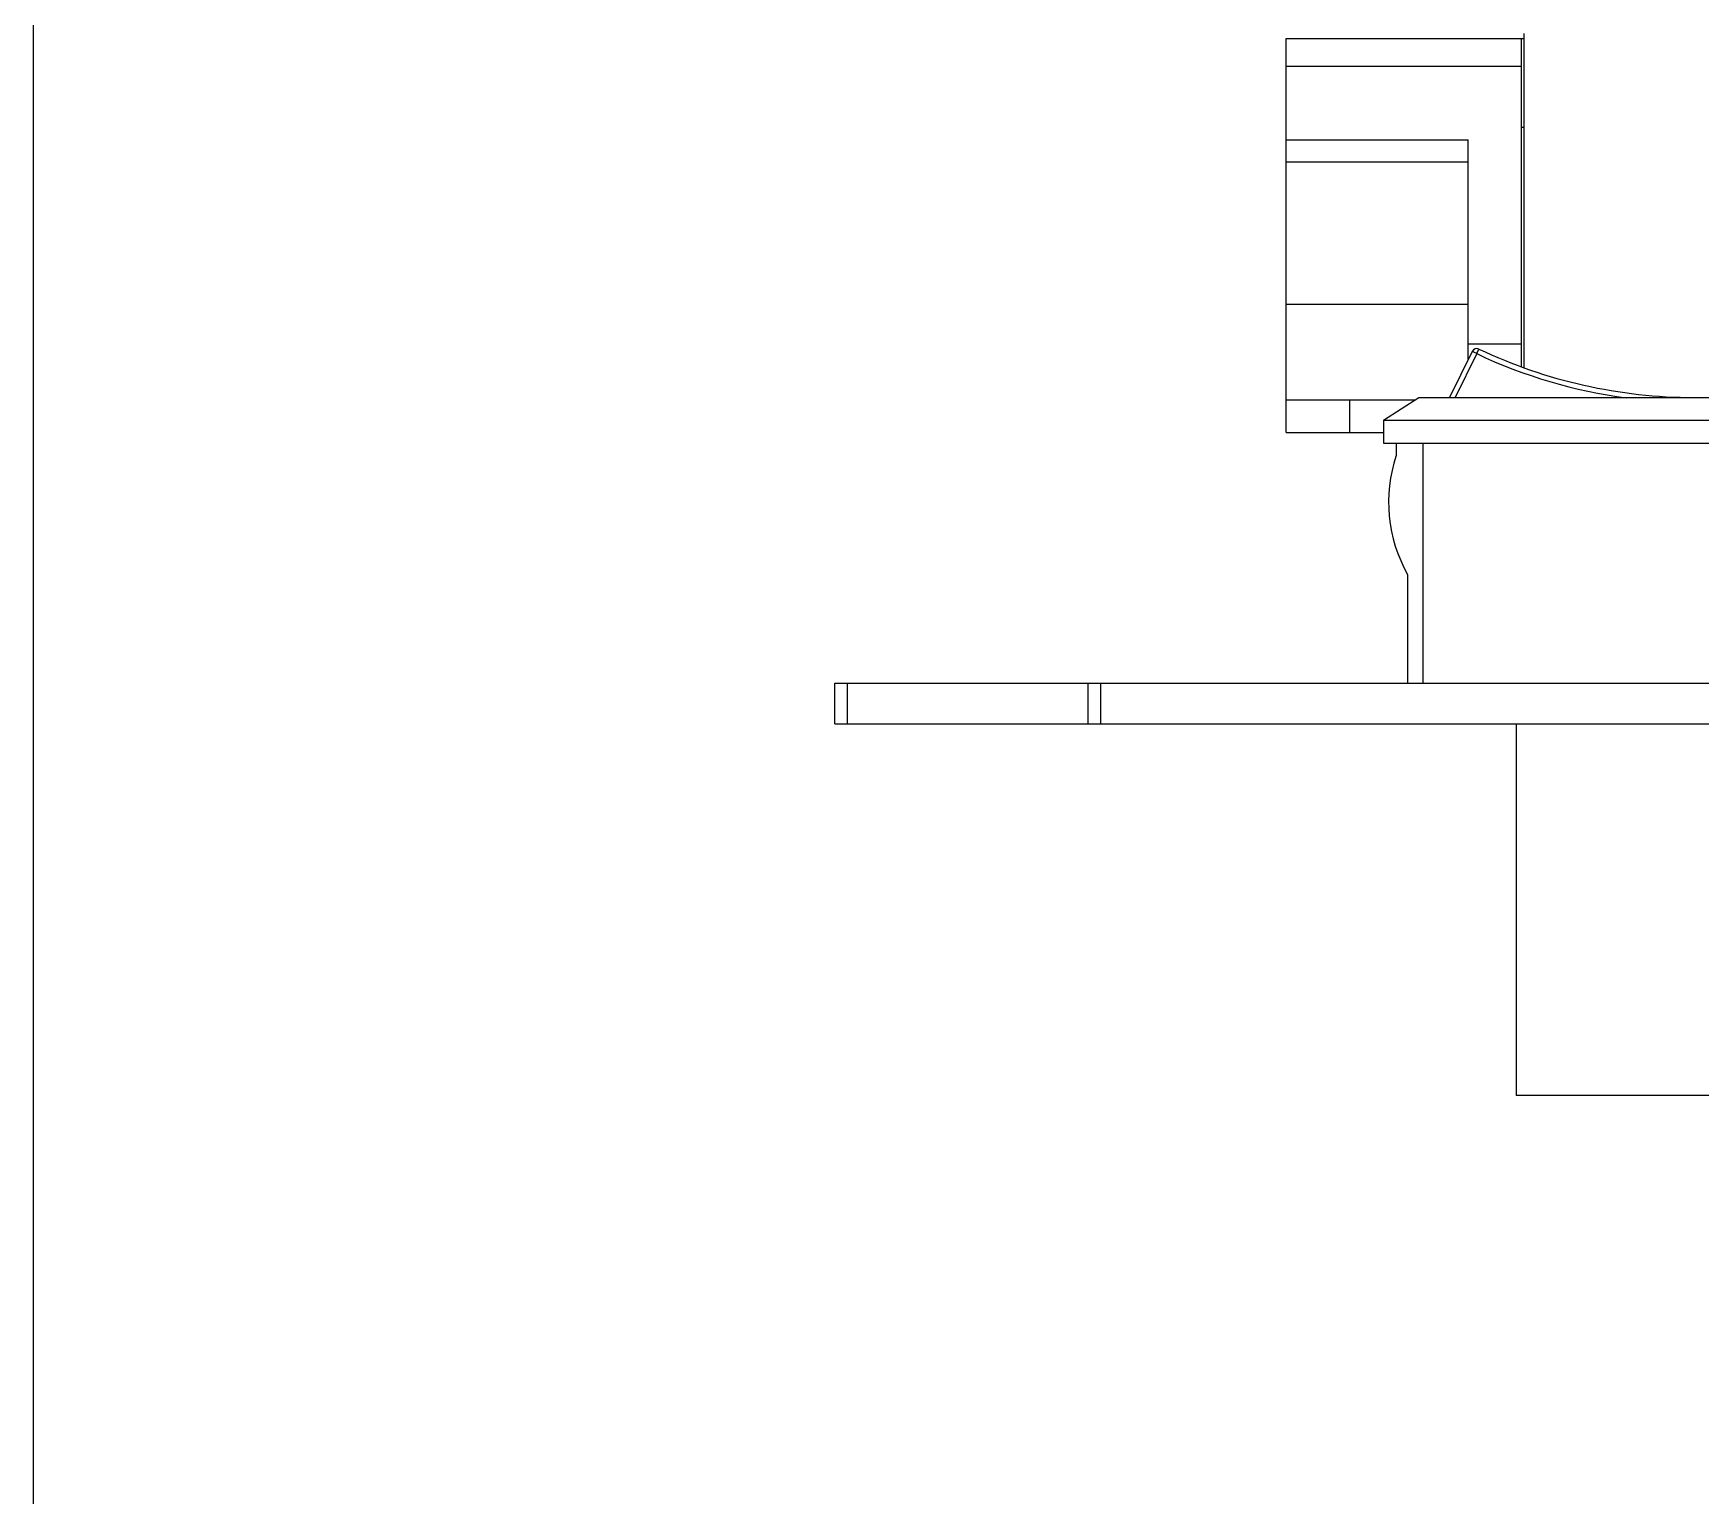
# Model space of a CAD drawing. Extents: x 0 to 420, y -74 to 297.
# Drawn here: x 0 to 65.9, y 111.1 to 168.9 of the extents above; entities that cross this region are included whole.
import ezdxf

# ---------------------------------------------------------------- set-up
doc = ezdxf.new("R2010")
doc.units = 0
doc.header["$LTSCALE"] = 23.1
doc.layers.get('0').update_dxf_attribs({"linetype": 'CONTINUOUS'})

msp = doc.modelspace()

# ---------------------------------------------------------------- linework, layer by layer
at = {"color": 7, "linetype": 'CONTINUOUS'}
for p, q in [((0, 0), (0, 297)), ((58.948, 168.928), (58.948, 155.712)), ((49.548, 153.148), (49.548, 168.728)), ((49.548, 168.728), (58.948, 168.728)), ((58.848, 155.744), (58.848, 168.728)), ((58.848, 167.618), (49.548, 167.618)), ((58.848, 165.215), (58.948, 165.215)), ((49.548, 164.719), (56.748, 164.719)), ((56.748, 156.039), (56.748, 164.719)), ((56.748, 163.83), (49.548, 163.83)), ((56.748, 158.208), (49.548, 158.208)), ((56.902, 156.351), (56.002, 154.528)), ((56.748, 156.648), (58.848, 156.648)), ((57.082, 156.263), (56.902, 156.351)), ((57.082, 156.263), (57.167, 156.443)), ((57.082, 156.263), (56.225, 154.528)), ((54.643, 154.428), (49.548, 154.428)), ((52.048, 154.428), (52.048, 153.148)), ((53.398, 153.628), (54.798, 154.528)), ((54.798, 154.528), (67.098, 154.528)), ((49.548, 153.148), (53.398, 153.148)), ((53.398, 153.628), (53.398, 152.728)), ((53.398, 153.628), (68.498, 153.628)), ((53.398, 152.728), (68.498, 152.728)), ((53.898, 152.728), (53.898, 152.228)), ((54.948, 152.728), (54.948, 143.228)), ((54.348, 147.528), (54.348, 143.228)), ((31.698, 141.628), (31.698, 143.228)), ((31.698, 143.228), (153.198, 143.228)), ((32.198, 141.628), (32.198, 143.228)), ((41.7, 143.228), (41.7, 141.628)), ((42.2, 143.228), (42.2, 141.628)), ((31.698, 141.628), (153.198, 141.628)), ((58.648, 141.628), (58.648, 126.928)), ((71.548, 126.928), (58.648, 126.928))]:
    msp.add_line(p, q, dxfattribs=at)
for centre, radius, start, end in [((57.082, 156.263), 0.2, 64.71534, 153.70538), ((65.709, 174.527), 20, 244.71534, 269.91292), ((65.709, 174.527), 20.2, 244.71534, 262.31497), ((59.413, 150.385), 5.815, 161.51468, 209.42351)]:
    msp.add_arc(centre, radius, start, end, dxfattribs=at)

doc.saveas('drawing.dxf')
